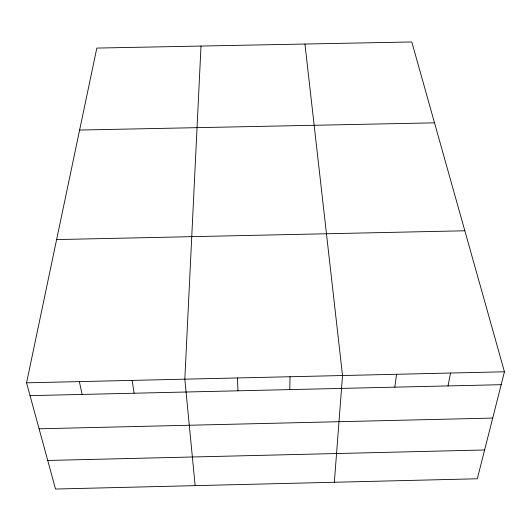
<?xml version="1.0" encoding="UTF-8"?>
<svg xmlns="http://www.w3.org/2000/svg" width="531" height="531" viewBox="0 0 531 531"><rect width="100%" height="100%" fill="white"/><g stroke="black" fill="none" stroke-linecap="round" stroke-linejoin="round"><path stroke-width="0.8" d="M289.78 389.601L290.026 376.738M201.01 46.051L184.821 379.174L195.149 485.639M334.344 482.261L342.535 375.53L304.953 44.04M394.818 387.159L396.571 374.275M448.031 385.924L450.547 373.034M26.55 382.831L96.821 48.075L411.797 41.962L504.45 371.786L477.316 478.783L55.516 489.038L26.55 382.831L504.45 371.786M30.041 395.641L501.178 384.69M39.082 428.796L492.708 418.076M47.724 460.463L484.617 449.983M56.625 239.574L464.837 230.786M79.61 130.049L434.517 122.84M79.371 381.61L82.113 394.433M132.126 380.388L134.117 393.225M237.457 377.953L237.954 390.809"/></g></svg>
